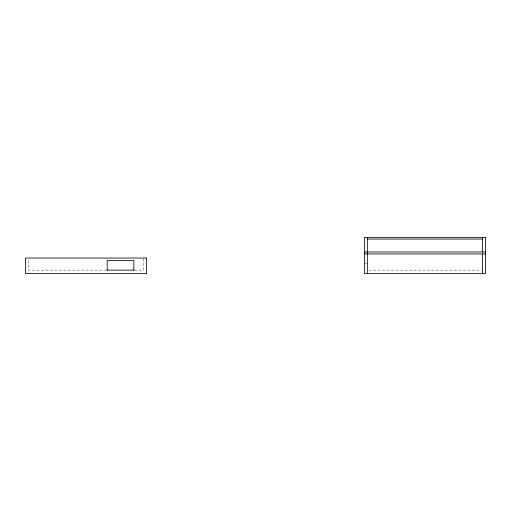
<?xml version="1.0" encoding="UTF-8"?>
<svg xmlns="http://www.w3.org/2000/svg" width="511" height="511" viewBox="0 0 511 511"><rect width="100%" height="100%" fill="white"/><g stroke="black" fill="none" stroke-linecap="round" stroke-linejoin="round"><path stroke-width="0.38" stroke-dasharray="2.56 1.92" d="M365.199 263.548L366.63 263.548M106.429 270.14L28.412 270.14L28.412 258.802M134.61 270.14L143.565 270.14L143.565 258.802M368.936 270.14L481.707 270.14"/><path stroke-width="0.77" d="M367.345 239.059L482.499 239.059M364.484 251.974L485.45 251.974M364.484 253.929L485.45 253.929M107.035 270.14L134.035 270.14M482.499 237.372L482.499 251.974M482.499 253.929L482.499 273.628M367.345 237.372L367.345 273.628M133.863 270.14L133.863 260.591L107.227 260.591L107.227 270.14M485.45 237.372L364.484 237.372L364.484 273.628L485.45 273.628L485.45 237.372M146.516 258.042L25.55 258.042L25.55 273.628L146.516 273.628L146.516 258.042"/></g></svg>
